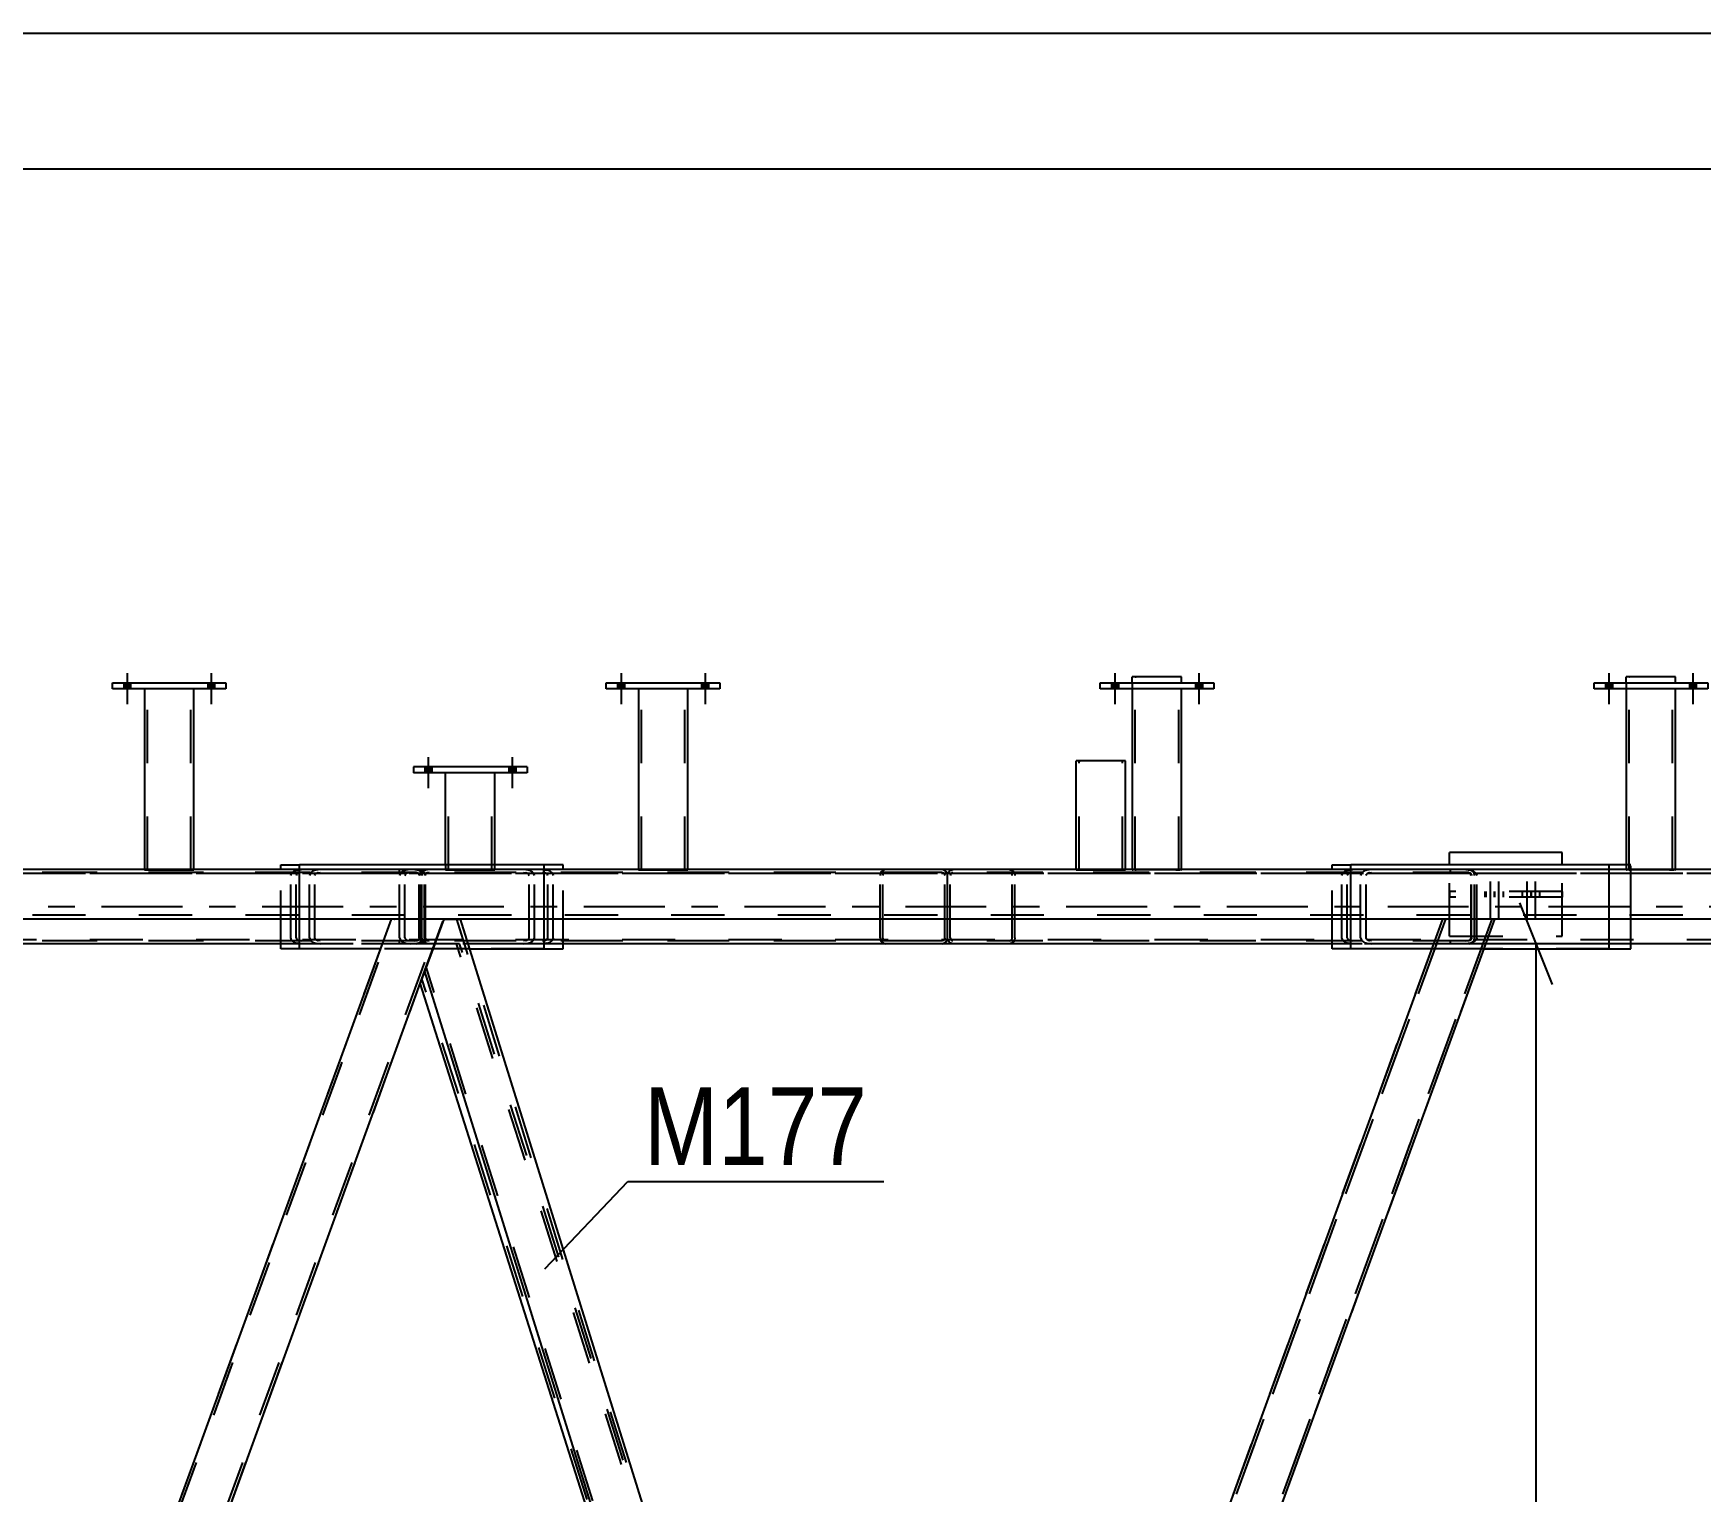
# Model space of a CAD drawing. Header units: millimetres. Extents: x -787 to 402, y -866 to -25.
# Drawn here: x 213.9 to 275.2, y -78.8 to -25.1 of the extents above; entities that cross this region are included whole.
import ezdxf

# ---------------------------------------------------------------- set-up
doc = ezdxf.new("R2010")
doc.units = ezdxf.units.MM
doc.linetypes.add('DXK_LINE_DOT2', pattern=[3.9198, 1.9599, -1.9599])
doc.linetypes.add('DXK_LINE_DOT3', pattern=[5.9187, 2.979, -0.9799, 0.9799, -0.9799])
doc.styles.add('Arial Narrow', font='ARIALN.TTF', dxfattribs={"height": 0.2})

# ---------------------------------------------------------------- blocks, each defined once
blk = doc.blocks.new('Unknown-569028579-1134')
at = {"color": 5, "linetype": 'Continuous'}
for p, q in [((402.241, -25.126), (-786.759, -25.126)), ((397.241, -30.126), (-781.759, -30.126))]:
    blk.add_line(p, q, dxfattribs=at)
blk = doc.blocks.new('Part-569028579-13391 - 1369')
at = {"color": 2, "linetype": 'Continuous'}
for p, q in [((236.13, -49.255), (236.13, -55.911)), ((237.948, -55.911), (237.948, -49.255)), ((237.73, -55.911), (236.13, -55.911)), ((237.932, -55.911), (237.73, -55.911)), ((237.932, -55.911), (237.948, -55.911))]:
    blk.add_line(p, q, dxfattribs=at)
at = {"color": 7, "linetype": 'DXK_LINE_DOT2'}
for p, q in [((237.948, -49.255), (236.13, -49.255)), ((236.239, -55.911), (236.239, -49.255)), ((237.839, -55.911), (237.839, -49.255)), ((236.13, -55.911), (236.147, -55.911)), ((236.239, -55.911), (236.247, -55.911)), ((236.247, -55.911), (236.265, -55.911)), ((236.265, -55.911), (236.271, -55.911)), ((237.73, -55.911), (237.884, -55.911))]:
    blk.add_line(p, q, dxfattribs=at)
blk = doc.blocks.new('Part-569028579-1374 - 1369')
at = {"color": 7, "linetype": 'DXK_LINE_DOT2'}
for p, q in [((226.699, -58.637), (207.011, -112.728)), ((207.127, -112.728), (226.815, -58.637)), ((208.83, -112.728), (228.517, -58.637)), ((208.946, -112.728), (228.633, -58.637)), ((228.633, -58.637), (226.699, -58.637))]:
    blk.add_line(p, q, dxfattribs=at)
blk = doc.blocks.new('Part-569028579-1404 - 1369')
at = {"color": 2, "linetype": 'Continuous'}
for p, q in [((228.965, -57.727), (228.261, -59.659)), ((228.965, -57.727), (229.335, -57.727)), ((229.335, -57.727), (229.564, -57.727)), ((229.564, -57.727), (246.246, -111.25)), ((228.261, -59.659), (244.834, -112.827))]:
    blk.add_line(p, q, dxfattribs=at)
at = {"color": 7, "linetype": 'DXK_LINE_DOT2'}
for p, q in [((246.185, -111.419), (229.449, -57.727)), ((244.948, -112.827), (228.323, -59.49))]:
    blk.add_line(p, q, dxfattribs=at)
blk = doc.blocks.new('Part-569028579-1469 - 1369')
at = {"color": 7, "linetype": 'DXK_LINE_DOT2'}
for p, q in [((207.091, -112.827), (227.146, -57.727)), ((208.794, -112.827), (228.848, -57.727)), ((227.146, -57.727), (227.155, -57.727)), ((228.261, -59.659), (228.965, -57.727)), ((228.947, -57.727), (228.897, -57.727)), ((228.965, -57.727), (228.947, -57.727))]:
    blk.add_line(p, q, dxfattribs=at)
at = {"color": 2, "linetype": 'Continuous'}
for p, q in [((227.03, -57.727), (207.549, -111.25)), ((227.047, -57.727), (227.03, -57.727)), ((228.732, -57.727), (227.047, -57.727)), ((228.965, -57.727), (228.732, -57.727)), ((208.91, -112.827), (228.261, -59.659))]:
    blk.add_line(p, q, dxfattribs=at)
blk = doc.blocks.new('Part-569028579-13386 - 1369')
at = {"color": 2, "linetype": 'Continuous'}
for p, q in [((271.312, -49.255), (271.312, -49.037)), ((271.312, -49.037), (275.494, -49.037)), ((275.494, -49.037), (275.494, -49.255)), ((275.494, -49.255), (271.312, -49.255))]:
    blk.add_line(p, q, dxfattribs=at)
blk = doc.blocks.new('Part-569028579-1464 - 1369')
at = {"color": 7, "linetype": 'DXK_LINE_DOT2'}
for p, q in [((265.843, -57.727), (245.788, -112.827)), ((267.546, -57.727), (247.491, -112.827)), ((265.843, -57.727), (265.852, -57.727)), ((267.644, -57.727), (267.594, -57.727)), ((267.662, -57.727), (267.644, -57.727))]:
    blk.add_line(p, q, dxfattribs=at)
at = {"color": 2, "linetype": 'Continuous'}
for p, q in [((265.727, -57.727), (246.246, -111.25)), ((247.607, -112.827), (267.662, -57.727)), ((265.745, -57.727), (265.727, -57.727)), ((267.43, -57.727), (265.745, -57.727)), ((267.662, -57.727), (267.43, -57.727))]:
    blk.add_line(p, q, dxfattribs=at)
blk = doc.blocks.new('Part-569028579-13385 - 1369')
at = {"color": 2, "linetype": 'Continuous'}
for p, q in [((272.494, -49.255), (272.494, -55.911)), ((274.312, -55.911), (274.312, -49.255)), ((274.094, -55.911), (272.494, -55.911)), ((274.295, -55.911), (274.094, -55.911)), ((274.295, -55.911), (274.312, -55.911))]:
    blk.add_line(p, q, dxfattribs=at)
at = {"color": 7, "linetype": 'DXK_LINE_DOT2'}
for p, q in [((274.312, -49.255), (272.494, -49.255)), ((272.603, -55.911), (272.603, -49.255)), ((274.203, -55.911), (274.203, -49.255)), ((272.494, -55.911), (272.51, -55.911)), ((272.603, -55.911), (272.611, -55.911)), ((274.094, -55.911), (274.248, -55.911))]:
    blk.add_line(p, q, dxfattribs=at)
blk = doc.blocks.new('Part-569028579-1615 - 1369')
at = {"color": 7, "linetype": 'DXK_LINE_DOT2'}
for p, q in [((302.018, -56.055), (8.875, -56.055)), ((219.766, -55.909), (217.948, -55.909)), ((237.948, -55.909), (236.13, -55.909)), ((256.13, -55.909), (254.312, -55.909)), ((274.312, -55.909), (272.494, -55.909)), ((302.018, -57.582), (8.875, -57.582)), ((229.564, -57.727), (227.03, -57.727)), ((267.662, -57.727), (265.727, -57.727))]:
    blk.add_line(p, q, dxfattribs=at)
at = {"color": 2, "linetype": 'Continuous'}
for p, q in [((217.948, -55.909), (201.585, -55.909)), ((236.13, -55.909), (219.766, -55.909)), ((254.312, -55.909), (237.948, -55.909)), ((272.494, -55.909), (256.13, -55.909)), ((290.675, -55.909), (274.312, -55.909)), ((227.03, -57.727), (190.866, -57.727)), ((265.727, -57.727), (229.564, -57.727)), ((302.018, -57.727), (267.662, -57.727))]:
    blk.add_line(p, q, dxfattribs=at)
blk = doc.blocks.new('Part-569028579-13389 - 1369')
at = {"color": 2, "linetype": 'Continuous'}
for p, q in [((253.13, -49.255), (253.13, -49.037)), ((253.13, -49.037), (257.312, -49.037)), ((257.312, -49.037), (257.312, -49.255)), ((257.312, -49.255), (253.13, -49.255))]:
    blk.add_line(p, q, dxfattribs=at)
blk = doc.blocks.new('Bolt-569028579-13463 - 1369')
at = {"linetype": 'Continuous'}
for points in [[(271.985, -49.037), (271.73, -49.037), (271.73, -49.255), (271.985, -49.255)], [(271.985, -49.037), (271.73, -49.037), (271.73, -49.255), (271.985, -49.255)], [(275.075, -49.037), (274.821, -49.037), (274.821, -49.255), (275.075, -49.255)], [(275.075, -49.037), (274.821, -49.037), (274.821, -49.255), (275.075, -49.255)]]:
    blk.add_hatch(color=1, dxfattribs=at).paths.add_polyline_path(points)
at = {"color": 1, "linetype": 'Continuous'}
for p, q in [((271.73, -49.037), (271.73, -49.255)), ((271.73, -49.037), (271.73, -49.255)), ((271.857, -48.673), (271.857, -49.818)), ((271.857, -48.673), (271.857, -49.818)), ((271.985, -49.037), (271.985, -49.255)), ((271.985, -49.037), (271.985, -49.255)), ((274.821, -49.037), (274.821, -49.255)), ((274.821, -49.037), (274.821, -49.255)), ((274.948, -48.673), (274.948, -49.818)), ((274.948, -48.673), (274.948, -49.818)), ((275.075, -49.037), (275.075, -49.255)), ((275.075, -49.037), (275.075, -49.255))]:
    blk.add_line(p, q, dxfattribs=at)
blk = doc.blocks.new('Part-569028579-1794 - 1369')
at = {"color": 7, "linetype": 'DXK_LINE_DOT2'}
for p, q in [((265.396, -58.637), (245.708, -112.728)), ((265.512, -58.637), (245.825, -112.728)), ((267.215, -58.637), (247.527, -112.728)), ((247.643, -112.728), (267.331, -58.637)), ((267.331, -58.637), (265.396, -58.637))]:
    blk.add_line(p, q, dxfattribs=at)
blk = doc.blocks.new('Part-569028579-1802 - 1369')
at = {"color": 7, "linetype": 'DXK_LINE_DOT2'}
for p, q in [((227.362, -56.066), (227.34, -56.128)), ((227.34, -58.419), (227.34, -56.128)), ((227.37, -56.044), (227.362, -56.066)), ((227.538, -56.128), (227.554, -56.086)), ((227.538, -58.419), (227.538, -56.128)), ((227.737, -55.91), (227.585, -55.926)), ((227.661, -56.027), (227.737, -56.019)), ((266.595, -55.91), (227.737, -55.91)), ((266.595, -56.019), (227.737, -56.019)), ((232.058, -55.926), (231.906, -55.91)), ((231.906, -56.019), (231.982, -56.027)), ((232.089, -56.086), (232.104, -56.128)), ((232.104, -58.419), (232.104, -56.128)), ((232.28, -56.066), (232.272, -56.044)), ((232.303, -56.128), (232.28, -56.066)), ((232.303, -58.419), (232.303, -56.128)), ((262.029, -56.128), (262.059, -56.044)), ((262.029, -58.419), (262.029, -56.128)), ((262.242, -56.086), (262.227, -56.128)), ((262.227, -58.419), (262.227, -56.128)), ((262.274, -55.926), (262.426, -55.91)), ((262.426, -56.019), (262.35, -56.027)), ((266.595, -55.91), (266.747, -55.926)), ((266.671, -56.027), (266.595, -56.019)), ((266.793, -56.128), (266.778, -56.086)), ((266.793, -58.419), (266.793, -56.128)), ((266.961, -56.044), (266.992, -56.128)), ((266.992, -58.419), (266.992, -56.128)), ((227.34, -58.419), (227.37, -58.502)), ((227.554, -58.46), (227.538, -58.419)), ((227.585, -58.62), (227.737, -58.637)), ((227.737, -58.528), (227.661, -58.519)), ((266.595, -58.528), (227.737, -58.528)), ((232.666, -58.637), (227.737, -58.637)), ((231.982, -58.519), (231.906, -58.528)), ((231.906, -58.637), (232.058, -58.62)), ((232.104, -58.419), (232.089, -58.46)), ((232.272, -58.502), (232.303, -58.419)), ((266.595, -58.637), (247.71, -58.637)), ((262.059, -58.502), (262.029, -58.419)), ((262.227, -58.419), (262.242, -58.46)), ((262.426, -58.637), (262.274, -58.62)), ((262.35, -58.519), (262.426, -58.528)), ((266.595, -58.528), (266.671, -58.519)), ((266.747, -58.62), (266.595, -58.637)), ((266.778, -58.46), (266.793, -58.419)), ((266.992, -58.419), (266.961, -58.502))]:
    blk.add_line(p, q, dxfattribs=at)
at = {"color": 2, "linetype": 'Continuous'}
blk.add_line((247.71, -58.637), (232.666, -58.637), dxfattribs=at)
at = {"color": 7, "linetype": 'DXK_LINE_DOT2'}
for centre, radius, start, end in [((227.646, -56.292), 0.371, 99.51815, 138.06376), ((227.692, -56.21), 0.186, 99.51815, 138.06376), ((231.951, -56.21), 0.186, 41.93617, 80.48178), ((231.996, -56.292), 0.371, 41.93617, 80.48178), ((262.335, -56.292), 0.371, 99.51815, 138.06376), ((262.381, -56.21), 0.186, 99.51815, 138.06376), ((266.64, -56.21), 0.186, 41.93617, 80.48178), ((266.685, -56.292), 0.371, 41.93617, 80.48178), ((227.646, -58.254), 0.371, 221.93617, 260.48178), ((227.692, -58.336), 0.186, 221.93617, 260.48178), ((231.951, -58.336), 0.186, 279.51815, 318.06376), ((231.996, -58.254), 0.371, 279.51815, 318.06376), ((262.335, -58.254), 0.371, 221.93617, 260.48178), ((262.381, -58.336), 0.186, 221.93617, 260.48178), ((266.64, -58.336), 0.186, 279.51815, 318.06376), ((266.685, -58.254), 0.371, 279.51815, 318.06376)]:
    blk.add_arc(centre, radius, start, end, dxfattribs=at)
blk = doc.blocks.new('Bolt-569028579-1714 - 1369')
at = {"color": 1, "linetype": 'DXK_LINE_DOT2'}
for p, q in [((267.487, -56.345), (267.487, -57.709)), ((267.799, -56.345), (267.799, -57.709)), ((268.832, -56.345), (268.832, -57.709)), ((269.144, -56.345), (269.144, -57.709)), ((267.323, -56.709), (267.323, -56.927)), ((267.635, -56.709), (267.635, -56.927)), ((267.651, -56.709), (267.651, -56.927)), ((267.963, -56.709), (267.963, -56.927)), ((268.668, -56.709), (268.668, -56.927)), ((268.98, -56.709), (268.98, -56.927)), ((268.995, -56.709), (268.995, -56.927)), ((269.307, -56.709), (269.307, -56.927))]:
    blk.add_line(p, q, dxfattribs=at)
blk = doc.blocks.new('Part-569028579-13395 - 1369')
at = {"color": 2, "linetype": 'Continuous'}
for p, q in [((217.948, -49.255), (217.948, -55.911)), ((219.766, -55.911), (219.766, -49.255)), ((219.548, -55.911), (217.948, -55.911)), ((219.75, -55.911), (219.548, -55.911)), ((219.75, -55.911), (219.766, -55.911))]:
    blk.add_line(p, q, dxfattribs=at)
at = {"color": 7, "linetype": 'DXK_LINE_DOT2'}
for p, q in [((219.766, -49.255), (217.948, -49.255)), ((218.057, -55.911), (218.057, -49.255)), ((219.657, -55.911), (219.657, -49.255)), ((217.948, -55.911), (217.965, -55.911)), ((218.057, -55.911), (218.066, -55.911)), ((218.066, -55.911), (218.083, -55.911)), ((218.083, -55.911), (218.089, -55.911)), ((219.548, -55.911), (219.702, -55.911))]:
    blk.add_line(p, q, dxfattribs=at)
blk = doc.blocks.new('Part-569028579-1777 - 1369')
at = {"color": 7, "linetype": 'DXK_LINE_DOT2'}
for p, q in [((228.633, -58.637), (228.103, -60.094)), ((229.548, -58.637), (228.633, -58.637)), ((246.178, -111.439), (229.434, -58.637)), ((246.239, -111.271), (229.548, -58.637)), ((244.908, -112.728), (228.164, -59.926))]:
    blk.add_line(p, q, dxfattribs=at)
at = {"color": 2, "linetype": 'Continuous'}
blk.add_line((244.736, -112.546), (228.103, -60.094), dxfattribs=at)
blk = doc.blocks.new('Part-569028579-1805 - 1369')
at = {"color": 7, "linetype": 'DXK_LINE_DOT2'}
for p, q in [((247.511, -56.128), (247.526, -56.044)), ((247.511, -57.727), (247.511, -56.128)), ((247.526, -56.044), (247.569, -55.973)), ((247.569, -55.973), (247.634, -55.926)), ((247.618, -56.086), (247.61, -56.128)), ((247.61, -58.419), (247.61, -56.128)), ((247.639, -56.051), (247.618, -56.086)), ((247.634, -55.926), (247.71, -55.91)), ((247.672, -56.027), (247.639, -56.051)), ((247.71, -56.019), (247.672, -56.027)), ((266.697, -55.91), (247.71, -55.91)), ((266.697, -56.019), (247.71, -56.019)), ((249.794, -55.91), (249.87, -55.926)), ((249.832, -56.027), (249.794, -56.019)), ((249.864, -56.051), (249.832, -56.027)), ((249.886, -56.086), (249.864, -56.051)), ((249.87, -55.926), (249.934, -55.973)), ((249.893, -56.128), (249.886, -56.086)), ((249.893, -58.419), (249.893, -56.128)), ((249.934, -55.973), (249.977, -56.044)), ((249.977, -56.044), (249.992, -56.128)), ((249.992, -58.419), (249.992, -56.128)), ((262.75, -56.044), (262.719, -56.128)), ((262.719, -58.419), (262.719, -56.128)), ((262.918, -56.128), (262.933, -56.086)), ((262.918, -58.419), (262.918, -56.128)), ((263.116, -55.91), (262.965, -55.926)), ((263.041, -56.027), (263.116, -56.019)), ((266.021, -56.019), (266.021, -55.91)), ((266.778, -55.926), (266.697, -55.91)), ((266.697, -56.019), (266.737, -56.027)), ((266.737, -56.027), (266.772, -56.051)), ((266.772, -56.051), (266.795, -56.086)), ((266.847, -55.973), (266.778, -55.926)), ((266.795, -56.086), (266.803, -56.128)), ((266.803, -58.419), (266.803, -56.128)), ((266.893, -56.044), (266.847, -55.973)), ((266.909, -56.128), (266.893, -56.044)), ((266.909, -58.419), (266.909, -56.128)), ((247.61, -58.419), (247.618, -58.46)), ((247.618, -58.46), (247.639, -58.496)), ((247.639, -58.496), (247.672, -58.519)), ((247.672, -58.519), (247.71, -58.528)), ((266.697, -58.528), (247.71, -58.528)), ((249.794, -58.528), (249.832, -58.519)), ((249.87, -58.62), (249.794, -58.637)), ((249.832, -58.519), (249.864, -58.496)), ((249.864, -58.496), (249.886, -58.46)), ((249.934, -58.573), (249.87, -58.62)), ((249.886, -58.46), (249.893, -58.419)), ((249.977, -58.502), (249.934, -58.573)), ((249.992, -58.419), (249.977, -58.502)), ((266.697, -58.637), (262.356, -58.637)), ((262.719, -58.419), (262.75, -58.502)), ((262.933, -58.46), (262.918, -58.419)), ((262.965, -58.62), (263.116, -58.637)), ((263.116, -58.528), (263.041, -58.519)), ((266.021, -58.637), (266.021, -58.528)), ((266.737, -58.519), (266.697, -58.528)), ((266.697, -58.637), (266.778, -58.62)), ((266.772, -58.496), (266.737, -58.519)), ((266.795, -58.46), (266.772, -58.496)), ((266.778, -58.62), (266.847, -58.573)), ((266.803, -58.419), (266.795, -58.46)), ((266.847, -58.573), (266.893, -58.502)), ((266.893, -58.502), (266.909, -58.419))]:
    blk.add_line(p, q, dxfattribs=at)
at = {"color": 2, "linetype": 'Continuous'}
for p, q in [((247.511, -58.419), (247.511, -57.727)), ((247.526, -58.502), (247.511, -58.419)), ((247.569, -58.573), (247.526, -58.502)), ((247.634, -58.62), (247.569, -58.573)), ((247.71, -58.637), (247.634, -58.62)), ((262.356, -58.637), (247.71, -58.637))]:
    blk.add_line(p, q, dxfattribs=at)
at = {"color": 7, "linetype": 'DXK_LINE_DOT2'}
for centre, radius, start, end in [((263.026, -56.292), 0.371, 99.51815, 138.06376), ((263.071, -56.21), 0.186, 99.51815, 138.06376), ((263.026, -58.254), 0.371, 221.93617, 260.48178), ((263.071, -58.336), 0.186, 221.93617, 260.48178)]:
    blk.add_arc(centre, radius, start, end, dxfattribs=at)
blk = doc.blocks.new('Part-569028579-1808 - 1369')
at = {"color": 7, "linetype": 'DXK_LINE_DOT2'}
for p, q in [((188.665, -56.066), (188.643, -56.128)), ((188.643, -58.419), (188.643, -56.128)), ((188.673, -56.044), (188.665, -56.066)), ((188.841, -56.128), (188.856, -56.086)), ((188.841, -58.419), (188.841, -56.128)), ((189.04, -55.909), (188.888, -55.926)), ((188.964, -56.027), (189.04, -56.019)), ((227.897, -55.909), (189.04, -55.909)), ((227.897, -56.019), (189.04, -56.019)), ((193.36, -55.926), (193.208, -55.909)), ((193.208, -56.019), (193.284, -56.027)), ((193.392, -56.086), (193.407, -56.128)), ((193.407, -58.419), (193.407, -56.128)), ((193.583, -56.066), (193.575, -56.044)), ((193.605, -56.128), (193.583, -56.066)), ((193.605, -58.419), (193.605, -56.128)), ((223.331, -56.128), (223.362, -56.044)), ((223.331, -58.419), (223.331, -56.128)), ((223.545, -56.086), (223.53, -56.128)), ((223.53, -58.419), (223.53, -56.128)), ((223.577, -55.926), (223.729, -55.909)), ((223.729, -56.019), (223.653, -56.027)), ((227.897, -55.909), (228.049, -55.926)), ((227.973, -56.027), (227.897, -56.019)), ((228.096, -56.128), (228.081, -56.086)), ((228.096, -58.419), (228.096, -56.128)), ((228.264, -56.044), (228.272, -56.066)), ((228.272, -56.066), (228.294, -56.128)), ((228.294, -58.419), (228.294, -56.128)), ((188.643, -58.419), (188.673, -58.502)), ((188.856, -58.46), (188.841, -58.419)), ((188.888, -58.62), (189.04, -58.637)), ((189.04, -58.528), (188.964, -58.519)), ((227.897, -58.528), (189.04, -58.528)), ((193.969, -58.637), (189.04, -58.637)), ((193.284, -58.519), (193.208, -58.528)), ((193.208, -58.637), (193.36, -58.62)), ((193.407, -58.419), (193.392, -58.46)), ((193.575, -58.502), (193.605, -58.419)), ((227.897, -58.637), (209.012, -58.637)), ((223.362, -58.502), (223.331, -58.419)), ((223.53, -58.419), (223.545, -58.46)), ((223.729, -58.637), (223.577, -58.62)), ((223.653, -58.519), (223.729, -58.528)), ((227.897, -58.528), (227.973, -58.519)), ((228.049, -58.62), (227.897, -58.637)), ((228.081, -58.46), (228.096, -58.419)), ((228.294, -58.419), (228.264, -58.502))]:
    blk.add_line(p, q, dxfattribs=at)
at = {"color": 2, "linetype": 'Continuous'}
blk.add_line((209.012, -58.637), (193.969, -58.637), dxfattribs=at)
at = {"color": 7, "linetype": 'DXK_LINE_DOT2'}
for centre, radius, start, end in [((188.949, -56.292), 0.371, 99.51815, 138.06376), ((188.994, -56.21), 0.186, 99.51815, 138.06376), ((193.254, -56.21), 0.186, 41.93617, 80.48178), ((193.299, -56.292), 0.371, 41.93617, 80.48178), ((223.638, -56.292), 0.371, 99.51815, 138.06376), ((223.683, -56.21), 0.186, 99.51815, 138.06376), ((227.942, -56.21), 0.186, 41.93617, 80.48178), ((227.988, -56.292), 0.371, 41.93617, 80.48178), ((188.949, -58.254), 0.371, 221.93617, 260.48178), ((188.994, -58.336), 0.186, 221.93617, 260.48178), ((193.254, -58.336), 0.186, 279.51815, 318.06376), ((193.299, -58.254), 0.371, 279.51815, 318.06376), ((223.638, -58.254), 0.371, 221.93617, 260.48178), ((223.683, -58.336), 0.186, 221.93617, 260.48178), ((227.942, -58.336), 0.186, 279.51815, 318.06376), ((227.988, -58.254), 0.371, 279.51815, 318.06376)]:
    blk.add_arc(centre, radius, start, end, dxfattribs=at)
blk = doc.blocks.new('Part-569028579-1811 - 1369')
at = {"color": 7, "linetype": 'DXK_LINE_DOT2'}
for p, q in [((208.814, -56.128), (208.829, -56.044)), ((208.814, -57.727), (208.814, -56.128)), ((208.829, -56.044), (208.872, -55.973)), ((208.872, -55.973), (208.936, -55.926)), ((208.92, -56.086), (208.913, -56.128)), ((208.913, -58.419), (208.913, -56.128)), ((208.942, -56.051), (208.92, -56.086)), ((208.936, -55.926), (209.012, -55.909)), ((208.974, -56.027), (208.942, -56.051)), ((209.012, -56.019), (208.974, -56.027)), ((227.964, -55.909), (209.012, -55.909)), ((227.964, -56.019), (209.012, -56.019)), ((211.097, -55.909), (211.173, -55.926)), ((211.135, -56.027), (211.097, -56.019)), ((211.167, -56.051), (211.135, -56.027)), ((211.188, -56.086), (211.167, -56.051)), ((211.173, -55.926), (211.237, -55.973)), ((211.196, -56.128), (211.188, -56.086)), ((211.196, -58.419), (211.196, -56.128)), ((211.237, -55.973), (211.28, -56.044)), ((211.28, -56.044), (211.295, -56.128)), ((211.295, -58.419), (211.295, -56.128)), ((224.045, -56.066), (224.022, -56.128)), ((224.022, -58.419), (224.022, -56.128)), ((224.052, -56.044), (224.045, -56.066)), ((224.221, -56.128), (224.236, -56.086)), ((224.221, -58.419), (224.221, -56.128)), ((224.419, -55.909), (224.267, -55.926)), ((224.343, -56.027), (224.419, -56.019)), ((227.34, -56.019), (227.34, -55.909)), ((228.04, -55.926), (227.964, -55.909)), ((227.964, -56.019), (228.002, -56.027)), ((228.002, -56.027), (228.034, -56.051)), ((228.034, -56.051), (228.056, -56.086)), ((228.104, -55.973), (228.04, -55.926)), ((228.056, -56.086), (228.063, -56.128)), ((228.063, -58.419), (228.063, -56.128)), ((228.147, -56.044), (228.104, -55.973)), ((228.162, -56.128), (228.147, -56.044)), ((228.162, -58.419), (228.162, -56.128)), ((208.913, -58.419), (208.92, -58.46)), ((208.92, -58.46), (208.942, -58.496)), ((208.942, -58.496), (208.974, -58.519)), ((208.974, -58.519), (209.012, -58.528)), ((227.964, -58.528), (209.012, -58.528)), ((211.097, -58.528), (211.135, -58.519)), ((211.173, -58.62), (211.097, -58.637)), ((211.135, -58.519), (211.167, -58.496)), ((211.167, -58.496), (211.188, -58.46)), ((211.237, -58.573), (211.173, -58.62)), ((211.188, -58.46), (211.196, -58.419)), ((211.28, -58.502), (211.237, -58.573)), ((211.295, -58.419), (211.28, -58.502)), ((227.964, -58.637), (223.658, -58.637)), ((224.022, -58.419), (224.052, -58.502)), ((224.236, -58.46), (224.221, -58.419)), ((224.267, -58.62), (224.419, -58.637)), ((224.419, -58.528), (224.343, -58.519)), ((227.34, -58.637), (227.34, -58.528)), ((228.002, -58.519), (227.964, -58.528)), ((227.964, -58.637), (228.04, -58.62)), ((228.034, -58.496), (228.002, -58.519)), ((228.056, -58.46), (228.034, -58.496)), ((228.04, -58.62), (228.104, -58.573)), ((228.063, -58.419), (228.056, -58.46)), ((228.104, -58.573), (228.147, -58.502)), ((228.147, -58.502), (228.162, -58.419))]:
    blk.add_line(p, q, dxfattribs=at)
at = {"color": 2, "linetype": 'Continuous'}
for p, q in [((208.814, -58.419), (208.814, -57.727)), ((208.829, -58.502), (208.814, -58.419)), ((208.872, -58.573), (208.829, -58.502)), ((208.936, -58.62), (208.872, -58.573)), ((209.012, -58.637), (208.936, -58.62)), ((223.658, -58.637), (209.012, -58.637))]:
    blk.add_line(p, q, dxfattribs=at)
at = {"color": 7, "linetype": 'DXK_LINE_DOT2'}
for centre, radius, start, end in [((224.329, -56.292), 0.371, 99.51815, 138.06376), ((224.374, -56.21), 0.186, 99.51815, 138.06376), ((224.329, -58.254), 0.371, 221.93617, 260.48178), ((224.374, -58.336), 0.186, 221.93617, 260.48178)]:
    blk.add_arc(centre, radius, start, end, dxfattribs=at)
blk = doc.blocks.new('Part-569028579-1871 - 1369')
at = {"color": 7, "linetype": 'DXK_LINE_DOT2'}
for p, q in [((296.287, -55.909), (15.228, -55.91)), ((296.287, -56.055), (15.228, -56.055)), ((296.287, -58.491), (15.228, -58.491)), ((272.665, -58.637), (29.481, -58.637))]:
    blk.add_line(p, q, dxfattribs=at)
at = {"color": 7, "linetype": 'DXK_LINE_DOT3'}
blk.add_line((296.287, -57.273), (15.228, -57.273), dxfattribs=at)
at = {"color": 2, "linetype": 'Continuous'}
blk.add_line((294.469, -58.637), (272.665, -58.637), dxfattribs=at)
blk = doc.blocks.new('Part-569028579-13388 - 1369')
at = {"color": 2, "linetype": 'Continuous'}
for p, q in [((254.312, -49.255), (254.312, -55.911)), ((256.13, -55.911), (256.13, -49.255)), ((255.912, -55.911), (254.312, -55.911)), ((256.113, -55.911), (255.912, -55.911)), ((256.113, -55.911), (256.13, -55.911))]:
    blk.add_line(p, q, dxfattribs=at)
at = {"color": 7, "linetype": 'DXK_LINE_DOT2'}
for p, q in [((256.13, -49.255), (254.312, -49.255)), ((254.421, -55.911), (254.421, -49.255)), ((256.021, -55.911), (256.021, -49.255)), ((254.312, -55.911), (254.328, -55.911)), ((254.421, -55.911), (254.429, -55.911)), ((254.429, -55.911), (254.446, -55.911)), ((254.446, -55.911), (254.453, -55.911)), ((255.912, -55.911), (256.066, -55.911))]:
    blk.add_line(p, q, dxfattribs=at)
blk = doc.blocks.new('Part-569028579-1919 - 1369')
at = {"color": 7, "linetype": 'DXK_LINE_DOT2'}
for p, q in [((228.162, -56.128), (228.177, -56.044)), ((228.162, -58.419), (228.162, -56.128)), ((228.177, -56.044), (228.221, -55.973)), ((228.221, -55.973), (228.285, -55.926)), ((228.269, -56.086), (228.262, -56.128)), ((228.262, -58.419), (228.262, -56.128)), ((228.287, -56.051), (228.269, -56.086)), ((228.285, -55.926), (228.294, -55.924)), ((228.352, -56.027), (228.287, -56.051)), ((228.287, -58.496), (228.287, -56.051)), ((228.428, -55.91), (228.294, -55.924)), ((228.294, -58.622), (228.294, -55.924)), ((228.428, -56.019), (228.352, -56.027)), ((247.313, -55.91), (228.428, -55.91)), ((247.313, -56.019), (228.428, -56.019)), ((232.596, -55.91), (232.748, -55.926)), ((232.672, -56.027), (232.596, -56.019)), ((232.795, -56.128), (232.78, -56.086)), ((232.795, -58.419), (232.795, -56.128)), ((232.963, -56.044), (232.993, -56.128)), ((232.993, -58.419), (232.993, -56.128)), ((245.045, -56.044), (245.03, -56.128)), ((245.03, -58.419), (245.03, -56.128)), ((245.088, -55.973), (245.045, -56.044)), ((245.152, -55.926), (245.088, -55.973)), ((245.129, -56.128), (245.136, -56.086)), ((245.129, -58.419), (245.129, -56.128)), ((245.136, -56.086), (245.158, -56.051)), ((245.228, -55.91), (245.152, -55.926)), ((245.158, -56.051), (245.19, -56.027)), ((245.19, -56.027), (245.228, -56.019)), ((247.389, -55.926), (247.313, -55.91)), ((247.313, -56.019), (247.351, -56.027)), ((247.351, -56.027), (247.383, -56.051)), ((247.383, -56.051), (247.404, -56.086)), ((247.453, -55.973), (247.389, -55.926)), ((247.404, -56.086), (247.412, -56.128)), ((247.412, -58.419), (247.412, -56.128)), ((247.496, -56.044), (247.453, -55.973)), ((247.511, -56.128), (247.496, -56.044)), ((247.511, -58.419), (247.511, -56.128)), ((228.177, -58.502), (228.162, -58.419)), ((228.221, -58.573), (228.177, -58.502)), ((228.285, -58.62), (228.221, -58.573)), ((228.262, -58.419), (228.269, -58.46)), ((228.269, -58.46), (228.287, -58.496)), ((228.294, -58.622), (228.285, -58.62)), ((228.287, -58.496), (228.352, -58.519)), ((228.428, -58.637), (228.294, -58.622)), ((228.352, -58.519), (228.428, -58.528)), ((247.313, -58.528), (228.428, -58.528)), ((247.313, -58.637), (228.428, -58.637)), ((232.596, -58.528), (232.672, -58.519)), ((232.748, -58.62), (232.596, -58.637)), ((232.78, -58.46), (232.795, -58.419)), ((232.993, -58.419), (232.963, -58.502)), ((245.03, -58.419), (245.045, -58.502)), ((245.045, -58.502), (245.088, -58.573)), ((245.088, -58.573), (245.152, -58.62)), ((245.136, -58.46), (245.129, -58.419)), ((245.158, -58.496), (245.136, -58.46)), ((245.152, -58.62), (245.228, -58.637)), ((245.19, -58.519), (245.158, -58.496)), ((245.228, -58.528), (245.19, -58.519)), ((247.351, -58.519), (247.313, -58.528)), ((247.313, -58.637), (247.389, -58.62)), ((247.383, -58.496), (247.351, -58.519)), ((247.404, -58.46), (247.383, -58.496)), ((247.389, -58.62), (247.453, -58.573)), ((247.412, -58.419), (247.404, -58.46)), ((247.453, -58.573), (247.496, -58.502)), ((247.496, -58.502), (247.511, -58.419))]:
    blk.add_line(p, q, dxfattribs=at)
for centre, radius, start, end in [((232.641, -56.21), 0.186, 41.93617, 80.48178), ((232.687, -56.292), 0.371, 41.93617, 80.48178), ((232.641, -58.336), 0.186, 279.51815, 318.06376), ((232.687, -58.254), 0.371, 279.51815, 318.06376)]:
    blk.add_arc(centre, radius, start, end, dxfattribs=at)
blk = doc.blocks.new('Part-569028579-1941 - 1369')
at = {"color": 2, "linetype": 'Continuous'}
for p, q in [((265.991, -55.728), (265.991, -55.273)), ((270.143, -55.273), (265.991, -55.273)), ((270.143, -55.728), (270.143, -55.273))]:
    blk.add_line(p, q, dxfattribs=at)
at = {"color": 7, "linetype": 'DXK_LINE_DOT2'}
for p, q in [((265.991, -58.364), (265.991, -55.728)), ((270.143, -58.364), (270.143, -55.728)), ((265.991, -58.364), (270.143, -58.364))]:
    blk.add_line(p, q, dxfattribs=at)
blk = doc.blocks.new('Part-569028579-1944 - 1369')
at = {"color": 2, "linetype": 'Continuous'}
for p, q in [((222.968, -55.909), (222.968, -55.728)), ((222.968, -55.728), (223.658, -55.728)), ((233.357, -55.728), (232.666, -55.728)), ((233.357, -55.909), (233.357, -55.728)), ((222.968, -58.819), (222.968, -58.637)), ((223.658, -58.819), (222.968, -58.819)), ((232.666, -58.819), (233.357, -58.819)), ((233.357, -58.819), (233.357, -58.637))]:
    blk.add_line(p, q, dxfattribs=at)
at = {"color": 7, "linetype": 'DXK_LINE_DOT2'}
for p, q in [((232.666, -55.728), (223.658, -55.728)), ((222.968, -58.637), (222.968, -55.909)), ((233.357, -58.637), (233.357, -55.909)), ((232.666, -58.819), (223.658, -58.819))]:
    blk.add_line(p, q, dxfattribs=at)
blk = doc.blocks.new('Part-569028579-13393 - 1369')
at = {"color": 7, "linetype": 'DXK_LINE_DOT2'}
for p, q in [((237.948, -49.255), (236.13, -49.255)), ((236.13, -49.255), (236.13, -55.911)), ((236.239, -55.911), (236.239, -49.255)), ((237.839, -55.911), (237.839, -49.255)), ((237.948, -55.911), (237.948, -49.255)), ((236.13, -55.911), (237.948, -55.911)), ((236.147, -55.911), (236.13, -55.911))]:
    blk.add_line(p, q, dxfattribs=at)
blk = doc.blocks.new('Bolt-569028579-13464 - 1369')
at = {"linetype": 'Continuous'}
for points in [[(253.803, -49.037), (253.548, -49.037), (253.548, -49.255), (253.803, -49.255)], [(253.803, -49.037), (253.548, -49.037), (253.548, -49.255), (253.803, -49.255)], [(256.894, -49.037), (256.639, -49.037), (256.639, -49.255), (256.894, -49.255)], [(256.894, -49.037), (256.639, -49.037), (256.639, -49.255), (256.894, -49.255)]]:
    blk.add_hatch(color=1, dxfattribs=at).paths.add_polyline_path(points)
at = {"color": 1, "linetype": 'Continuous'}
for p, q in [((253.548, -49.037), (253.548, -49.255)), ((253.548, -49.037), (253.548, -49.255)), ((253.675, -48.673), (253.675, -49.818)), ((253.675, -48.673), (253.675, -49.818)), ((253.803, -49.037), (253.803, -49.255)), ((253.803, -49.037), (253.803, -49.255)), ((256.639, -49.037), (256.639, -49.255)), ((256.639, -49.037), (256.639, -49.255)), ((256.766, -48.673), (256.766, -49.818)), ((256.766, -48.673), (256.766, -49.818)), ((256.894, -49.037), (256.894, -49.255)), ((256.894, -49.037), (256.894, -49.255))]:
    blk.add_line(p, q, dxfattribs=at)
blk = doc.blocks.new('Part-569028579-1980 - 1369')
at = {"color": 2, "linetype": 'Continuous'}
for p, q in [((232.031, -52.127), (227.849, -52.127)), ((227.849, -52.127), (227.849, -52.345)), ((232.031, -52.127), (232.031, -52.345)), ((232.031, -52.345), (227.849, -52.345))]:
    blk.add_line(p, q, dxfattribs=at)
blk = doc.blocks.new('Part-569028579-2010 - 1369')
at = {"color": 2, "linetype": 'Continuous'}
for p, q in [((261.665, -55.909), (261.665, -55.728)), ((261.665, -55.728), (262.356, -55.728)), ((272.494, -55.728), (271.872, -55.728)), ((272.665, -58.819), (272.665, -57.727)), ((261.665, -58.819), (261.665, -58.637)), ((262.356, -58.819), (261.665, -58.819)), ((271.872, -58.819), (272.665, -58.819))]:
    blk.add_line(p, q, dxfattribs=at)
at = {"color": 7, "linetype": 'DXK_LINE_DOT2'}
for p, q in [((271.872, -55.728), (262.356, -55.728)), ((272.665, -55.728), (272.494, -55.728)), ((272.665, -57.727), (272.665, -55.728)), ((261.665, -58.637), (261.665, -55.909)), ((271.872, -58.819), (262.356, -58.819))]:
    blk.add_line(p, q, dxfattribs=at)
blk = doc.blocks.new('Part-569028579-2013 - 1369')
at = {"color": 2, "linetype": 'Continuous'}
for p, q in [((232.666, -55.728), (223.658, -55.728)), ((223.658, -55.909), (223.658, -55.728)), ((232.666, -55.909), (232.666, -55.728)), ((223.658, -58.819), (223.658, -57.727)), ((232.666, -58.819), (232.666, -57.727)), ((226.632, -58.819), (223.658, -58.819)), ((229.904, -58.819), (232.666, -58.819))]:
    blk.add_line(p, q, dxfattribs=at)
at = {"color": 7, "linetype": 'DXK_LINE_DOT2'}
for p, q in [((223.658, -57.727), (223.658, -55.909)), ((232.666, -57.727), (232.666, -55.909)), ((229.904, -58.819), (226.632, -58.819))]:
    blk.add_line(p, q, dxfattribs=at)
blk = doc.blocks.new('Part-569028579-2016 - 1369')
at = {"color": 2, "linetype": 'Continuous'}
for p, q in [((271.872, -55.728), (262.356, -55.728)), ((262.356, -55.909), (262.356, -55.728)), ((271.872, -55.909), (271.872, -55.728)), ((262.356, -58.819), (262.356, -57.727)), ((271.872, -58.819), (271.872, -57.727)), ((265.33, -58.819), (262.356, -58.819)), ((267.265, -58.819), (271.872, -58.819))]:
    blk.add_line(p, q, dxfattribs=at)
at = {"color": 7, "linetype": 'DXK_LINE_DOT2'}
for p, q in [((262.356, -57.727), (262.356, -55.909)), ((271.872, -57.727), (271.872, -55.909)), ((267.265, -58.819), (265.33, -58.819))]:
    blk.add_line(p, q, dxfattribs=at)
blk = doc.blocks.new('Part-569028579-13387 - 1369')
at = {"color": 2, "linetype": 'Continuous'}
for p, q in [((274.094, -48.818), (272.494, -48.818)), ((272.494, -49.037), (272.494, -48.818)), ((274.312, -48.818), (274.094, -48.818)), ((274.312, -49.037), (274.312, -48.818))]:
    blk.add_line(p, q, dxfattribs=at)
at = {"color": 7, "linetype": 'DXK_LINE_DOT2'}
for p, q in [((272.494, -48.818), (272.51, -48.818)), ((272.494, -49.037), (272.494, -55.911)), ((272.603, -55.911), (272.603, -48.818)), ((272.603, -48.818), (272.611, -48.818)), ((274.203, -55.911), (274.203, -48.818)), ((274.312, -55.911), (274.312, -49.037)), ((274.312, -55.911), (272.494, -55.911)), ((272.494, -55.911), (272.51, -55.911))]:
    blk.add_line(p, q, dxfattribs=at)
blk = doc.blocks.new('Part-569028579-13390 - 1369')
at = {"color": 2, "linetype": 'Continuous'}
for p, q in [((255.912, -48.818), (254.312, -48.818)), ((254.312, -49.037), (254.312, -48.818)), ((256.13, -48.818), (255.912, -48.818)), ((256.13, -49.037), (256.13, -48.818))]:
    blk.add_line(p, q, dxfattribs=at)
at = {"color": 7, "linetype": 'DXK_LINE_DOT2'}
for p, q in [((254.312, -48.818), (254.328, -48.818)), ((254.312, -49.037), (254.312, -55.911)), ((254.421, -55.911), (254.421, -48.818)), ((254.421, -48.818), (254.429, -48.818)), ((254.429, -48.818), (254.446, -48.818)), ((254.446, -48.818), (254.453, -48.818)), ((256.021, -55.911), (256.021, -48.818)), ((256.13, -55.911), (256.13, -49.037)), ((256.13, -55.911), (254.312, -55.911)), ((254.312, -55.911), (254.328, -55.911))]:
    blk.add_line(p, q, dxfattribs=at)
blk = doc.blocks.new('Part-569028579-13392 - 1369')
at = {"color": 2, "linetype": 'Continuous'}
for p, q in [((234.948, -49.255), (234.948, -49.037)), ((234.948, -49.037), (239.13, -49.037)), ((239.13, -49.037), (239.13, -49.255)), ((239.13, -49.255), (234.948, -49.255))]:
    blk.add_line(p, q, dxfattribs=at)
blk = doc.blocks.new('Part-569028579-13394 - 1369')
at = {"color": 7, "linetype": 'DXK_LINE_DOT2'}
for p, q in [((234.948, -49.255), (234.948, -49.037)), ((234.948, -49.037), (239.13, -49.037)), ((239.13, -49.037), (239.13, -49.255)), ((239.13, -49.255), (234.948, -49.255))]:
    blk.add_line(p, q, dxfattribs=at)
blk = doc.blocks.new('Part-569028579-13396 - 1369')
at = {"color": 2, "linetype": 'Continuous'}
for p, q in [((216.766, -49.255), (216.766, -49.037)), ((216.766, -49.037), (220.948, -49.037)), ((220.948, -49.037), (220.948, -49.255)), ((220.948, -49.255), (216.766, -49.255))]:
    blk.add_line(p, q, dxfattribs=at)
blk = doc.blocks.new('Part-569028579-13397 - 1369')
at = {"color": 7, "linetype": 'DXK_LINE_DOT2'}
for p, q in [((219.766, -49.255), (217.948, -49.255)), ((217.948, -49.255), (217.948, -55.911)), ((218.057, -55.911), (218.057, -49.255)), ((219.657, -55.911), (219.657, -49.255)), ((219.766, -55.911), (219.766, -49.255)), ((217.948, -55.911), (219.766, -55.911)), ((217.965, -55.911), (217.948, -55.911))]:
    blk.add_line(p, q, dxfattribs=at)
blk = doc.blocks.new('Part-569028579-13398 - 1369')
at = {"color": 7, "linetype": 'DXK_LINE_DOT2'}
for p, q in [((216.766, -49.255), (216.766, -49.037)), ((216.766, -49.037), (220.948, -49.037)), ((220.948, -49.037), (220.948, -49.255)), ((220.948, -49.255), (216.766, -49.255))]:
    blk.add_line(p, q, dxfattribs=at)
blk = doc.blocks.new('Part-569028579-13448 - 1369')
at = {"color": 2, "linetype": 'Continuous'}
for p, q in [((229.031, -55.728), (229.031, -52.345)), ((230.849, -55.728), (230.849, -52.345))]:
    blk.add_line(p, q, dxfattribs=at)
at = {"color": 7, "linetype": 'DXK_LINE_DOT2'}
for p, q in [((230.849, -52.345), (229.031, -52.345)), ((229.031, -52.345), (229.047, -52.345)), ((229.14, -55.912), (229.14, -52.345)), ((230.74, -55.912), (230.74, -52.345)), ((229.031, -55.728), (229.031, -55.912)), ((230.849, -55.912), (230.849, -55.728)), ((229.031, -55.912), (230.849, -55.912)), ((229.031, -55.912), (229.047, -55.912))]:
    blk.add_line(p, q, dxfattribs=at)
blk = doc.blocks.new('Part-569028579-13449 - 1369')
at = {"color": 2, "linetype": 'Continuous'}
for p, q in [((253.849, -51.909), (252.249, -51.909)), ((252.249, -55.909), (252.249, -51.909)), ((254.067, -51.909), (253.849, -51.909)), ((254.067, -55.909), (254.067, -51.909))]:
    blk.add_line(p, q, dxfattribs=at)
at = {"color": 7, "linetype": 'DXK_LINE_DOT2'}
for p, q in [((252.249, -51.909), (252.266, -51.909)), ((252.358, -55.912), (252.358, -51.909)), ((252.358, -51.909), (252.367, -51.909)), ((252.367, -51.909), (252.384, -51.909)), ((252.384, -51.909), (252.39, -51.909)), ((253.958, -55.912), (253.958, -51.909)), ((252.249, -55.909), (252.249, -55.912)), ((252.249, -55.912), (254.067, -55.912)), ((252.249, -55.912), (252.266, -55.912)), ((254.067, -55.912), (254.067, -55.909)), ((254.067, -55.909), (254.067, -55.912))]:
    blk.add_line(p, q, dxfattribs=at)
blk = doc.blocks.new('Part-569028579-13455 - 1369')
at = {"color": 7, "linetype": 'DXK_LINE_DOT2'}
for p, q in [((270.143, -56.709), (265.991, -56.709)), ((265.991, -56.709), (265.991, -56.927)), ((270.143, -56.927), (265.991, -56.927)), ((267.285, -56.709), (267.285, -56.927)), ((270.143, -56.709), (270.143, -56.927))]:
    blk.add_line(p, q, dxfattribs=at)
blk = doc.blocks.new('Bolt-569028579-13465 - 1369')
at = {"linetype": 'Continuous'}
for points in [[(235.621, -49.037), (235.366, -49.037), (235.366, -49.255), (235.621, -49.255)], [(235.621, -49.037), (235.366, -49.037), (235.366, -49.255), (235.621, -49.255)], [(238.712, -49.037), (238.457, -49.037), (238.457, -49.255), (238.712, -49.255)], [(238.712, -49.037), (238.457, -49.037), (238.457, -49.255), (238.712, -49.255)]]:
    blk.add_hatch(color=1, dxfattribs=at).paths.add_polyline_path(points)
at = {"color": 1, "linetype": 'Continuous'}
for p, q in [((235.366, -49.037), (235.366, -49.255)), ((235.366, -49.037), (235.366, -49.255)), ((235.494, -48.673), (235.494, -49.818)), ((235.494, -48.673), (235.494, -49.818)), ((235.621, -49.037), (235.621, -49.255)), ((235.621, -49.037), (235.621, -49.255)), ((238.457, -49.037), (238.457, -49.255)), ((238.457, -49.037), (238.457, -49.255)), ((238.585, -48.673), (238.585, -49.818)), ((238.585, -48.673), (238.585, -49.818)), ((238.712, -49.037), (238.712, -49.255)), ((238.712, -49.037), (238.712, -49.255))]:
    blk.add_line(p, q, dxfattribs=at)
blk = doc.blocks.new('Bolt-569028579-13466 - 1369')
at = {"linetype": 'Continuous'}
for points in [[(235.621, -49.037), (235.366, -49.037), (235.366, -49.255), (235.621, -49.255)], [(235.621, -49.037), (235.366, -49.037), (235.366, -49.255), (235.621, -49.255)], [(238.712, -49.037), (238.457, -49.037), (238.457, -49.255), (238.712, -49.255)], [(238.712, -49.037), (238.457, -49.037), (238.457, -49.255), (238.712, -49.255)]]:
    blk.add_hatch(color=1, dxfattribs=at).paths.add_polyline_path(points)
at = {"color": 1, "linetype": 'Continuous'}
for p, q in [((235.366, -49.037), (235.366, -49.255)), ((235.366, -49.037), (235.366, -49.255)), ((235.494, -48.673), (235.494, -49.818)), ((235.494, -48.673), (235.494, -49.818)), ((235.621, -49.037), (235.621, -49.255)), ((235.621, -49.037), (235.621, -49.255)), ((238.457, -49.037), (238.457, -49.255)), ((238.457, -49.037), (238.457, -49.255)), ((238.585, -48.673), (238.585, -49.818)), ((238.585, -48.673), (238.585, -49.818)), ((238.712, -49.037), (238.712, -49.255)), ((238.712, -49.037), (238.712, -49.255))]:
    blk.add_line(p, q, dxfattribs=at)
blk = doc.blocks.new('Bolt-569028579-13467 - 1369')
at = {"linetype": 'Continuous'}
for points in [[(217.439, -49.037), (217.185, -49.037), (217.185, -49.255), (217.439, -49.255)], [(217.439, -49.037), (217.185, -49.037), (217.185, -49.255), (217.439, -49.255)], [(220.53, -49.037), (220.275, -49.037), (220.275, -49.255), (220.53, -49.255)], [(220.53, -49.037), (220.275, -49.037), (220.275, -49.255), (220.53, -49.255)]]:
    blk.add_hatch(color=1, dxfattribs=at).paths.add_polyline_path(points)
at = {"color": 1, "linetype": 'Continuous'}
for p, q in [((217.185, -49.037), (217.185, -49.255)), ((217.185, -49.037), (217.185, -49.255)), ((217.312, -48.673), (217.312, -49.818)), ((217.312, -48.673), (217.312, -49.818)), ((217.439, -49.037), (217.439, -49.255)), ((217.439, -49.037), (217.439, -49.255)), ((220.275, -49.037), (220.275, -49.255)), ((220.275, -49.037), (220.275, -49.255)), ((220.403, -48.673), (220.403, -49.818)), ((220.403, -48.673), (220.403, -49.818)), ((220.53, -49.037), (220.53, -49.255)), ((220.53, -49.037), (220.53, -49.255))]:
    blk.add_line(p, q, dxfattribs=at)
blk = doc.blocks.new('Bolt-569028579-13468 - 1369')
at = {"linetype": 'Continuous'}
for points in [[(217.439, -49.037), (217.185, -49.037), (217.185, -49.255), (217.439, -49.255)], [(217.439, -49.037), (217.185, -49.037), (217.185, -49.255), (217.439, -49.255)], [(220.53, -49.037), (220.275, -49.037), (220.275, -49.255), (220.53, -49.255)], [(220.53, -49.037), (220.275, -49.037), (220.275, -49.255), (220.53, -49.255)]]:
    blk.add_hatch(color=1, dxfattribs=at).paths.add_polyline_path(points)
at = {"color": 1, "linetype": 'Continuous'}
for p, q in [((217.185, -49.037), (217.185, -49.255)), ((217.185, -49.037), (217.185, -49.255)), ((217.312, -48.673), (217.312, -49.818)), ((217.312, -48.673), (217.312, -49.818)), ((217.439, -49.037), (217.439, -49.255)), ((217.439, -49.037), (217.439, -49.255)), ((220.275, -49.037), (220.275, -49.255)), ((220.275, -49.037), (220.275, -49.255)), ((220.403, -48.673), (220.403, -49.818)), ((220.403, -48.673), (220.403, -49.818)), ((220.53, -49.037), (220.53, -49.255)), ((220.53, -49.037), (220.53, -49.255))]:
    blk.add_line(p, q, dxfattribs=at)
blk = doc.blocks.new('Bolt-569028579-13491 - 1369')
at = {"linetype": 'Continuous'}
for points in [[(228.522, -52.127), (228.267, -52.127), (228.267, -52.345), (228.522, -52.345)], [(228.522, -52.127), (228.267, -52.127), (228.267, -52.345), (228.522, -52.345)], [(231.613, -52.127), (231.358, -52.127), (231.358, -52.345), (231.613, -52.345)], [(231.613, -52.127), (231.358, -52.127), (231.358, -52.345), (231.613, -52.345)]]:
    blk.add_hatch(color=1, dxfattribs=at).paths.add_polyline_path(points)
at = {"color": 1, "linetype": 'Continuous'}
for p, q in [((228.267, -52.127), (228.267, -52.345)), ((228.267, -52.127), (228.267, -52.345)), ((228.394, -51.764), (228.394, -52.909)), ((228.394, -51.764), (228.394, -52.909)), ((228.522, -52.127), (228.522, -52.345)), ((228.522, -52.127), (228.522, -52.345)), ((231.358, -52.127), (231.358, -52.345)), ((231.358, -52.127), (231.358, -52.345)), ((231.485, -51.764), (231.485, -52.909)), ((231.485, -51.764), (231.485, -52.909)), ((231.613, -52.127), (231.613, -52.345)), ((231.613, -52.127), (231.613, -52.345))]:
    blk.add_line(p, q, dxfattribs=at)
blk = doc.blocks.new('StraightDimension-569028579-65260 - 1369')
at = {"color": 7, "linetype": 'Continuous'}
for p, q in [((269.782, -60.137), (268.582, -57.137)), ((274.729, -58.637), (266.332, -58.637)), ((269.182, -112.728), (269.182, -58.637))]:
    blk.add_line(p, q, dxfattribs=at)
blk = doc.blocks.new('Mark-569028579-1399 - 1369')
at = {"color": 30, "linetype": 'Continuous'}
for p, q in [((232.681, -70.602), (235.74, -67.388)), ((235.74, -67.388), (245.163, -67.388))]:
    blk.add_line(p, q, dxfattribs=at)
at = {"color": 0}
blk.add_wipeout([(244.563, -66.788), (244.563, -63.788), (236.34, -63.788), (236.34, -66.788)], dxfattribs=at)
blk.add_wipeout([(244.563, -66.788), (244.563, -63.788), (236.34, -63.788), (236.34, -66.788)], dxfattribs=at)
at = {"color": 3, "style": 'Arial Narrow'}
blk.add_text('M177', height=2.8633, dxfattribs=at).set_placement((236.34, -66.788))

msp = doc.modelspace()

# ---------------------------------------------------------------- block references
for name in ['Unknown-569028579-1134', 'Part-569028579-13396 - 1369', 'Part-569028579-13398 - 1369', 'Bolt-569028579-13467 - 1369', 'Bolt-569028579-13468 - 1369', 'Part-569028579-13392 - 1369', 'Part-569028579-13394 - 1369', 'Bolt-569028579-13465 - 1369', 'Bolt-569028579-13466 - 1369', 'Part-569028579-13389 - 1369', 'Bolt-569028579-13464 - 1369', 'Part-569028579-13390 - 1369', 'Part-569028579-13386 - 1369', 'Bolt-569028579-13463 - 1369', 'Part-569028579-13387 - 1369', 'Part-569028579-13395 - 1369', 'Part-569028579-13397 - 1369', 'Part-569028579-13391 - 1369', 'Part-569028579-13393 - 1369', 'Part-569028579-13388 - 1369', 'Part-569028579-13385 - 1369', 'Part-569028579-1980 - 1369', 'Bolt-569028579-13491 - 1369', 'Part-569028579-13449 - 1369', 'Part-569028579-13448 - 1369', 'Part-569028579-1615 - 1369', 'Part-569028579-1944 - 1369', 'Part-569028579-2013 - 1369', 'Part-569028579-2010 - 1369', 'Part-569028579-2016 - 1369', 'Part-569028579-1941 - 1369', 'Part-569028579-1871 - 1369', 'Part-569028579-1808 - 1369', 'Part-569028579-1811 - 1369', 'Part-569028579-1802 - 1369', 'Part-569028579-1919 - 1369', 'Part-569028579-1805 - 1369', 'Bolt-569028579-1714 - 1369', 'Part-569028579-13455 - 1369', 'Part-569028579-1469 - 1369', 'Part-569028579-1404 - 1369', 'Part-569028579-1464 - 1369', 'Part-569028579-1374 - 1369', 'Part-569028579-1777 - 1369', 'Part-569028579-1794 - 1369']:
    msp.add_blockref(name, (0, 0))

# ---------------------------------------------------------------- next in the draw order: block references
for name in ['StraightDimension-569028579-65260 - 1369', 'Mark-569028579-1399 - 1369']:
    msp.add_blockref(name, (0, 0))

doc.saveas('drawing.dxf')
